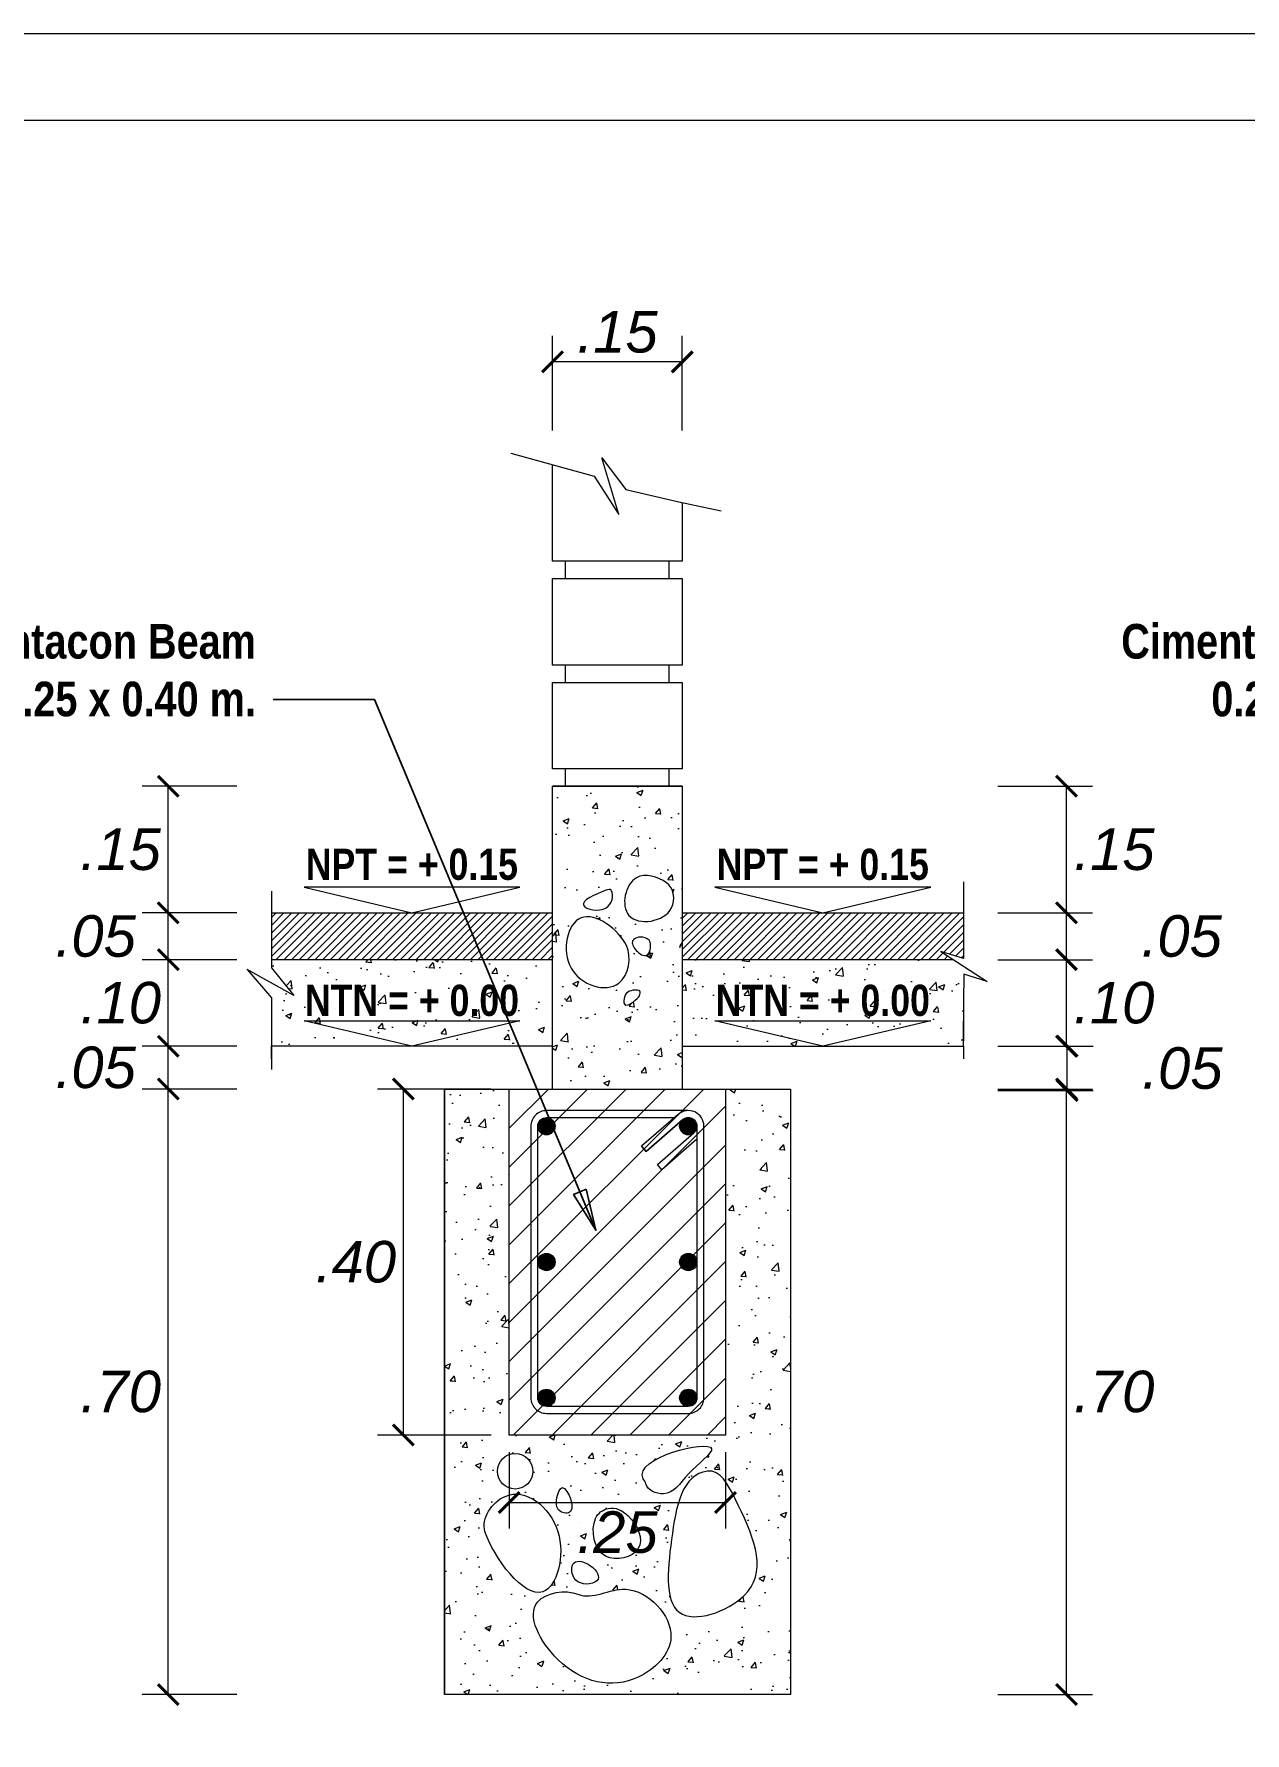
# Model space of a CAD drawing. Header units: millimetres. Extents: x 56 to 215, y 47 to 103.
# Drawn here: x 194.254 to 197.754, y 97.749 to 102.659 of the extents above; entities that cross this region are included whole.
import ezdxf

# ---------------------------------------------------------------- set-up
doc = ezdxf.new("R2010")
doc.units = ezdxf.units.MM
doc.linetypes.add('CENTER2', pattern=[28.575, 19.05, -3.175, 3.175, -3.175])
for name, color, linetype, lineweight in [('Dimención', 1, 'Continuous', 20), ('E_Cimentación', 150, 'Continuous', 50), ('E_Columna', 3, 'Continuous', 25), ('Estribo', 1, 'CENTER2', 20), ('Fierros', 2, 'Continuous', 60), ('G_Achurados', 54, 'Continuous', 5), ('G_Complemento', 30, 'Continuous', 20), ('G_Texto', 122, 'Continuous', 20), ('Sombreados', 8, 'Continuous', 9), ('Viga', 122, 'Continuous', 20)]:
    doc.layers.add(name, color=color, linetype=linetype, lineweight=lineweight)
doc.layers.add('E_Concreto', color=157, linetype='Continuous')
doc.layers.add('G_Acotación', color=171, linetype='Continuous')
doc.styles.add('ARIAL', font='ariali.ttf', dxfattribs={"height": 0.12})
doc.styles.add('Cotas', font='ARIALNB.TTF', dxfattribs={"height": 0.1})
doc.dimstyles.new('150', dxfattribs={"dimtxt": 1, "dimasz": 0.06, "dimexe": 0.06, "dimexo": 0.08, "dimgap": 0.05, "dimtad": 2, "dimtih": 1, "dimtoh": 1, "dimzin": 1, "dimdsep": 46, "dimtxsty": 'Cotas', "dimblk": 'ARCHTICK', "dimcen": 0.25, "dimdle": 0.06, "dimclrd": 256, "dimclre": 256, "dimclrt": 5, "dimazin": 0, "dimtp": 0.2, "dimtm": 0.2, "dimtfac": 1, "dimtix": 1, "dimtmove": 1, "dimatfit": 0, "dimfxl": 0.06, "dimtolj": 1, "dimtzin": 1, "dimarcsym": 0})
doc.dimstyles.new('Lenin_20', dxfattribs={"dimscale": 0.5, "dimtxt": 0.1, "dimasz": 0.12, "dimexe": 0.15, "dimexo": 0.2, "dimgap": 0.05, "dimtad": 2, "dimtih": 1, "dimtoh": 1, "dimlfac": 0.4, "dimzin": 4, "dimdsep": 46, "dimtxsty": 'ARIAL', "dimblk": 'ARCHTICK', "dimcen": 0.12, "dimclrd": 256, "dimclre": 256, "dimclrt": 4, "dimazin": 1, "dimtm": 1e-09, "dimtfac": 1, "dimtmove": 2, "dimatfit": 2, "dimldrblk": 'ARCHTICK', "dimfxl": 1, "dimtolj": 1, "dimlwd": 13, "dimlwe": 18, "dimarcsym": 0})
pattern_1 = [(50, (11.80126, -2.77597), (0.18218467, -0.01593909), [0.01905, -0.20955]), (355, (11.80126, -2.77597), (-0.03524283, 0.19105664), [0.01524, -0.16764]), (100.451, (11.81644, -2.7773), (0.1469425, 0.17511669), [0.01619, -0.17809]), (46.1842, (11.80126, -2.72517), (0.27107904, -0.04204233), [0.028575, -0.314325]), (96.6356, (11.82385, -2.72867), (0.23740423, 0.24742556), [0.024285, -0.267135]), (351.184, (11.80126, -2.72517), (0.2374046, 0.2474251), [0.02286, -0.25146]), (21, (11.82666, -2.73787), (0.15161488, -0.10226552), [0.01905, -0.20955]), (326, (11.82666, -2.73787), (0.06180203, 0.18418797), [0.01524, -0.16764]), (71.4514, (11.8393, -2.74639), (0.21341649, 0.08192286), [0.01619, -0.17809]), (37.5, (11.80126, -2.775966), (0.003088603, 0.084555039), [0, -0.165608, 0, -0.17018, 0, -0.168275]), (7.5, (11.80126, -2.77597), (0.066819663, 0.100180575), [0, -0.097028, 0, -0.161798, 0, -0.064135]), (327.5, (11.74462, -2.775966), (0.135590595, -0.005728744), [0, -0.0635, 0, -0.19812, 0, -0.26289]), (317.5, (11.71922, -2.77597), (0.14812918, 0.02542649), [0, -0.08255, 0, -0.131572, 0, -0.18669])]

# ---------------------------------------------------------------- blocks, each defined once
blk = doc.blocks.new('_ArchTick')
at = {"color": 0, "linetype": 'ByBlock', "const_width": 0.15}
blk.add_lwpolyline([(-0.5, -0.5), (0.5, 0.5)], dxfattribs=at)
blk = doc.blocks.new('*D337')
at = {"layer": 'Defpoints', "color": 0, "transparency": 16777216}
for p in [(195.4405, 97.8598), (196.4405, 97.8598), (196.4405, 97.4598)]:
    blk.add_point(p, dxfattribs=at)
at = {"layer": 'G_Acotación', "lineweight": 18, "transparency": 16777216}
for p, q in [((195.4405, 97.6598), (195.4405, 97.3848)), ((196.4405, 97.6598), (196.4405, 97.3848))]:
    blk.add_line(p, q, dxfattribs=at)
at = {"layer": 'G_Acotación', "lineweight": 13, "transparency": 16777216}
blk.add_line((195.4405, 97.4598), (196.4405, 97.4598), dxfattribs=at)
at = {"layer": 'G_Acotación', "lineweight": 13, "transparency": 16777216, "xscale": 0.06, "yscale": 0.06, "zscale": 0.06, "rotation": 180}
blk.add_blockref('_ArchTick', (195.4405, 97.4598), dxfattribs=at)
at = {"layer": 'G_Acotación', "lineweight": 13, "transparency": 16777216, "xscale": 0.06, "yscale": 0.06, "zscale": 0.06}
blk.add_blockref('_ArchTick', (196.4405, 97.4598), dxfattribs=at)
at = {"layer": 'G_Acotación', "color": 4, "lineweight": 5, "transparency": 16777216, "insert": (195.9405, 97.3736), "char_height": 0.12, "attachment_point": 5, "style": 'ARIAL'}
blk.add_mtext('\\A1;.40', dxfattribs=at)
blk = doc.blocks.new('*D341')
at = {"layer": 'Defpoints', "color": 0, "transparency": 16777216}
for p in [(196.9405, 99.6098), (197.2385, 99.6098), (196.9405, 97.8598)]:
    blk.add_point(p, dxfattribs=at)
at = {"layer": 'G_Acotación', "lineweight": 18, "transparency": 16777216}
for p, q in [((197.0405, 99.6098), (197.3135, 99.6098)), ((197.0405, 97.8598), (197.3135, 97.8598))]:
    blk.add_line(p, q, dxfattribs=at)
at = {"layer": 'G_Acotación', "lineweight": 13, "transparency": 16777216}
blk.add_line((197.2385, 97.8598), (197.2385, 99.6098), dxfattribs=at)
at = {"layer": 'G_Acotación', "lineweight": 13, "transparency": 16777216, "xscale": 0.06, "yscale": 0.06, "zscale": 0.06}
for p, rotation in [((197.2385, 99.6098), 90), ((197.2385, 97.8598), 270)]:
    blk.add_blockref('_ArchTick', p, dxfattribs=dict(at, rotation=rotation))
at = {"layer": 'G_Acotación', "color": 4, "lineweight": 5, "transparency": 16777216, "insert": (197.376, 98.7348), "char_height": 0.12, "attachment_point": 5, "style": 'ARIAL'}
blk.add_mtext('\\A1;.70', dxfattribs=at)
blk = doc.blocks.new('*D342')
at = {"layer": 'Defpoints', "color": 0, "transparency": 16777216}
for p in [(196.9405, 99.9835), (197.2385, 99.9835), (196.9405, 99.7334)]:
    blk.add_point(p, dxfattribs=at)
at = {"layer": 'G_Acotación', "lineweight": 18, "transparency": 16777216}
for p, q in [((197.0405, 99.9835), (197.3135, 99.9835)), ((197.0405, 99.7334), (197.3135, 99.7334))]:
    blk.add_line(p, q, dxfattribs=at)
at = {"layer": 'G_Acotación', "lineweight": 13, "transparency": 16777216}
blk.add_line((197.2385, 99.7334), (197.2385, 99.9835), dxfattribs=at)
at = {"layer": 'G_Acotación', "lineweight": 13, "transparency": 16777216, "xscale": 0.06, "yscale": 0.06, "zscale": 0.06}
for p, rotation in [((197.2385, 99.9835), 90), ((197.2385, 99.7334), 270)]:
    blk.add_blockref('_ArchTick', p, dxfattribs=dict(at, rotation=rotation))
at = {"layer": 'G_Acotación', "color": 4, "lineweight": 5, "transparency": 16777216, "insert": (197.376, 99.8585), "char_height": 0.12, "attachment_point": 5, "style": 'ARIAL'}
blk.add_mtext('\\A1;.10', dxfattribs=at)
blk = doc.blocks.new('*D450')
at = {"layer": 'Defpoints', "color": 0, "transparency": 16777216}
for p in [(196.9405, 100.119), (197.2385, 100.119), (196.9405, 99.9835)]:
    blk.add_point(p, dxfattribs=at)
at = {"layer": 'G_Acotación', "lineweight": 18, "transparency": 16777216}
for p, q in [((197.0405, 100.119), (197.3135, 100.119)), ((197.0405, 99.9835), (197.3135, 99.9835))]:
    blk.add_line(p, q, dxfattribs=at)
at = {"layer": 'G_Acotación', "lineweight": 13, "transparency": 16777216}
blk.add_line((197.2385, 99.9835), (197.2385, 100.119), dxfattribs=at)
at = {"layer": 'G_Acotación', "lineweight": 13, "transparency": 16777216, "xscale": 0.06, "yscale": 0.06, "zscale": 0.06}
for p, rotation in [((197.2385, 100.119), 90), ((197.2385, 99.9835), 270)]:
    blk.add_blockref('_ArchTick', p, dxfattribs=dict(at, rotation=rotation))
at = {"layer": 'G_Acotación', "color": 4, "lineweight": 5, "transparency": 16777216, "insert": (197.5711, 100.0512), "char_height": 0.12, "attachment_point": 5, "style": 'ARIAL'}
blk.add_mtext('\\A1;.05', dxfattribs=at)
blk = doc.blocks.new('*D451')
at = {"layer": 'Defpoints', "color": 0, "transparency": 16777216}
for p in [(196.9405, 100.4848), (197.2385, 100.4848), (196.9405, 100.119)]:
    blk.add_point(p, dxfattribs=at)
at = {"layer": 'G_Acotación', "lineweight": 18, "transparency": 16777216}
for p, q in [((197.0405, 100.4848), (197.3135, 100.4848)), ((197.0405, 100.119), (197.3135, 100.119))]:
    blk.add_line(p, q, dxfattribs=at)
at = {"layer": 'G_Acotación', "lineweight": 13, "transparency": 16777216}
blk.add_line((197.2385, 100.119), (197.2385, 100.4848), dxfattribs=at)
at = {"layer": 'G_Acotación', "lineweight": 13, "transparency": 16777216, "xscale": 0.06, "yscale": 0.06, "zscale": 0.06}
for p, rotation in [((197.2385, 100.4848), 90), ((197.2385, 100.119), 270)]:
    blk.add_blockref('_ArchTick', p, dxfattribs=dict(at, rotation=rotation))
at = {"layer": 'G_Acotación', "color": 4, "lineweight": 5, "transparency": 16777216, "insert": (197.3765, 100.3019), "char_height": 0.12, "attachment_point": 5, "style": 'ARIAL'}
blk.add_mtext('\\A1;.15', dxfattribs=at)
blk = doc.blocks.new('*D343')
at = {"layer": 'Defpoints', "color": 0, "transparency": 16777216}
for p in [(195.753, 101.711), (195.753, 101.4127), (196.128, 101.4127)]:
    blk.add_point(p, dxfattribs=at)
at = {"layer": 'G_Acotación', "lineweight": 18, "transparency": 16777216}
for p, q in [((195.753, 101.5127), (195.753, 101.786)), ((196.128, 101.5127), (196.128, 101.786))]:
    blk.add_line(p, q, dxfattribs=at)
at = {"layer": 'G_Acotación', "lineweight": 13, "transparency": 16777216}
blk.add_line((196.128, 101.711), (195.753, 101.711), dxfattribs=at)
at = {"layer": 'G_Acotación', "lineweight": 13, "transparency": 16777216, "xscale": 0.06, "yscale": 0.06, "zscale": 0.06, "rotation": 180}
blk.add_blockref('_ArchTick', (195.753, 101.711), dxfattribs=at)
at = {"layer": 'G_Acotación', "lineweight": 13, "transparency": 16777216, "xscale": 0.06, "yscale": 0.06, "zscale": 0.06}
blk.add_blockref('_ArchTick', (196.128, 101.711), dxfattribs=at)
at = {"layer": 'G_Acotación', "color": 4, "lineweight": 5, "transparency": 16777216, "insert": (195.9405, 101.7973), "char_height": 0.12, "attachment_point": 5, "style": 'ARIAL'}
blk.add_mtext('\\A1;.15', dxfattribs=at)
blk = doc.blocks.new('*D344')
at = {"layer": 'Defpoints', "color": 0, "transparency": 16777216}
for p in [(194.6425, 99.6098), (194.9405, 99.6098), (194.9405, 97.8598)]:
    blk.add_point(p, dxfattribs=at)
at = {"layer": 'G_Acotación', "lineweight": 18, "transparency": 16777216}
for p, q in [((194.8405, 99.6098), (194.5675, 99.6098)), ((194.8405, 97.8598), (194.5675, 97.8598))]:
    blk.add_line(p, q, dxfattribs=at)
at = {"layer": 'G_Acotación', "lineweight": 13, "transparency": 16777216}
blk.add_line((194.6425, 97.8598), (194.6425, 99.6098), dxfattribs=at)
at = {"layer": 'G_Acotación', "lineweight": 13, "transparency": 16777216, "xscale": 0.06, "yscale": 0.06, "zscale": 0.06}
for p, rotation in [((194.6425, 99.6098), 90), ((194.6425, 97.8598), 270)]:
    blk.add_blockref('_ArchTick', p, dxfattribs=dict(at, rotation=rotation))
at = {"layer": 'G_Acotación', "color": 4, "lineweight": 5, "transparency": 16777216, "insert": (194.5051, 98.7348), "char_height": 0.12, "attachment_point": 5, "style": 'ARIAL'}
blk.add_mtext('\\A1;.70', dxfattribs=at)
blk = doc.blocks.new('*D345')
at = {"layer": 'Defpoints', "color": 0, "transparency": 16777216}
for p in [(194.6425, 99.9835), (194.9405, 99.9835), (194.9405, 99.7334)]:
    blk.add_point(p, dxfattribs=at)
at = {"layer": 'G_Acotación', "lineweight": 18, "transparency": 16777216}
for p, q in [((194.8405, 99.9835), (194.5675, 99.9835)), ((194.8405, 99.7334), (194.5675, 99.7334))]:
    blk.add_line(p, q, dxfattribs=at)
at = {"layer": 'G_Acotación', "lineweight": 13, "transparency": 16777216}
blk.add_line((194.6425, 99.7334), (194.6425, 99.9835), dxfattribs=at)
at = {"layer": 'G_Acotación', "lineweight": 13, "transparency": 16777216, "xscale": 0.06, "yscale": 0.06, "zscale": 0.06}
for p, rotation in [((194.6425, 99.9835), 90), ((194.6425, 99.7334), 270)]:
    blk.add_blockref('_ArchTick', p, dxfattribs=dict(at, rotation=rotation))
at = {"layer": 'G_Acotación', "color": 4, "lineweight": 5, "transparency": 16777216, "insert": (194.5051, 99.8585), "char_height": 0.12, "attachment_point": 5, "style": 'ARIAL'}
blk.add_mtext('\\A1;.10', dxfattribs=at)
blk = doc.blocks.new('*D346')
at = {"layer": 'Defpoints', "color": 0, "transparency": 16777216}
for p in [(194.6425, 100.119), (194.9405, 100.119), (194.9405, 99.9835)]:
    blk.add_point(p, dxfattribs=at)
at = {"layer": 'G_Acotación', "lineweight": 18, "transparency": 16777216}
for p, q in [((194.8405, 100.119), (194.5675, 100.119)), ((194.8405, 99.9835), (194.5675, 99.9835))]:
    blk.add_line(p, q, dxfattribs=at)
at = {"layer": 'G_Acotación', "lineweight": 13, "transparency": 16777216}
blk.add_line((194.6425, 99.9835), (194.6425, 100.119), dxfattribs=at)
at = {"layer": 'G_Acotación', "lineweight": 13, "transparency": 16777216, "xscale": 0.06, "yscale": 0.06, "zscale": 0.06}
for p, rotation in [((194.6425, 100.119), 90), ((194.6425, 99.9835), 270)]:
    blk.add_blockref('_ArchTick', p, dxfattribs=dict(at, rotation=rotation))
at = {"layer": 'G_Acotación', "color": 4, "lineweight": 5, "transparency": 16777216, "insert": (194.4325, 100.0512), "char_height": 0.12, "attachment_point": 5, "style": 'ARIAL'}
blk.add_mtext('\\A1;.05', dxfattribs=at)
blk = doc.blocks.new('*D347')
at = {"layer": 'Defpoints', "color": 0, "transparency": 16777216}
for p in [(194.6425, 100.4848), (194.9405, 100.4848), (194.9405, 100.119)]:
    blk.add_point(p, dxfattribs=at)
at = {"layer": 'G_Acotación', "lineweight": 18, "transparency": 16777216}
for p, q in [((194.8405, 100.4848), (194.5675, 100.4848)), ((194.8405, 100.119), (194.5675, 100.119))]:
    blk.add_line(p, q, dxfattribs=at)
at = {"layer": 'G_Acotación', "lineweight": 13, "transparency": 16777216}
blk.add_line((194.6425, 100.119), (194.6425, 100.4848), dxfattribs=at)
at = {"layer": 'G_Acotación', "lineweight": 13, "transparency": 16777216, "xscale": 0.06, "yscale": 0.06, "zscale": 0.06}
for p, rotation in [((194.6425, 100.4848), 90), ((194.6425, 100.119), 270)]:
    blk.add_blockref('_ArchTick', p, dxfattribs=dict(at, rotation=rotation))
at = {"layer": 'G_Acotación', "color": 4, "lineweight": 5, "transparency": 16777216, "insert": (194.5045, 100.3019), "char_height": 0.12, "attachment_point": 5, "style": 'ARIAL'}
blk.add_mtext('\\A1;.15', dxfattribs=at)
blk = doc.blocks.new('*D348')
at = {"layer": 'Defpoints', "color": 0, "transparency": 16777216}
for p in [(194.6425, 99.7334), (194.9405, 99.7334), (194.9405, 99.6098)]:
    blk.add_point(p, dxfattribs=at)
at = {"layer": 'G_Acotación', "lineweight": 18, "transparency": 16777216}
for p, q in [((194.8405, 99.7334), (194.5675, 99.7334)), ((194.8405, 99.6098), (194.5675, 99.6098))]:
    blk.add_line(p, q, dxfattribs=at)
at = {"layer": 'G_Acotación', "lineweight": 13, "transparency": 16777216}
blk.add_line((194.6425, 99.6098), (194.6425, 99.7334), dxfattribs=at)
at = {"layer": 'G_Acotación', "lineweight": 13, "transparency": 16777216, "xscale": 0.06, "yscale": 0.06, "zscale": 0.06}
for p, rotation in [((194.6425, 99.7334), 90), ((194.6425, 99.6098), 270)]:
    blk.add_blockref('_ArchTick', p, dxfattribs=dict(at, rotation=rotation))
at = {"layer": 'G_Acotación', "color": 4, "lineweight": 5, "transparency": 16777216, "insert": (194.4325, 99.6716), "char_height": 0.12, "attachment_point": 5, "style": 'ARIAL'}
blk.add_mtext('\\A1;.05', dxfattribs=at)
blk = doc.blocks.new('*D381')
at = {"layer": 'Defpoints', "color": 0, "transparency": 16777216}
for p in [(196.9405, 99.7334), (197.2405, 99.7334), (196.9405, 99.6056)]:
    blk.add_point(p, dxfattribs=at)
at = {"layer": 'G_Acotación', "lineweight": 18, "transparency": 16777216}
for p, q in [((197.0405, 99.7334), (197.3155, 99.7334)), ((197.0405, 99.6056), (197.3155, 99.6056))]:
    blk.add_line(p, q, dxfattribs=at)
at = {"layer": 'G_Acotación', "lineweight": 13, "transparency": 16777216}
blk.add_line((197.2405, 99.6056), (197.2405, 99.7334), dxfattribs=at)
at = {"layer": 'G_Acotación', "lineweight": 13, "transparency": 16777216, "xscale": 0.06, "yscale": 0.06, "zscale": 0.06}
for p, rotation in [((197.2405, 99.7334), 90), ((197.2405, 99.6056), 270)]:
    blk.add_blockref('_ArchTick', p, dxfattribs=dict(at, rotation=rotation))
at = {"layer": 'G_Acotación', "color": 4, "lineweight": 5, "transparency": 16777216, "insert": (197.5731, 99.6695), "char_height": 0.12, "attachment_point": 5, "style": 'ARIAL'}
blk.add_mtext('\\A1;.05', dxfattribs=at)
blk = doc.blocks.new('*D819')
at = {"layer": 'Defpoints', "color": 0, "transparency": 16777216}
for p in [(195.628, 98.7602), (196.253, 98.7602), (196.253, 98.4148)]:
    blk.add_point(p, dxfattribs=at)
at = {"layer": 'G_Acotación', "lineweight": 18, "transparency": 16777216}
for p, q in [((195.628, 98.5602), (195.628, 98.3398)), ((196.253, 98.5602), (196.253, 98.3398))]:
    blk.add_line(p, q, dxfattribs=at)
at = {"layer": 'G_Acotación', "lineweight": 13, "transparency": 16777216}
blk.add_line((195.628, 98.4148), (196.253, 98.4148), dxfattribs=at)
at = {"layer": 'G_Acotación', "lineweight": 13, "transparency": 16777216, "xscale": 0.06, "yscale": 0.06, "zscale": 0.06, "rotation": 180}
blk.add_blockref('_ArchTick', (195.628, 98.4148), dxfattribs=at)
at = {"layer": 'G_Acotación', "lineweight": 13, "transparency": 16777216, "xscale": 0.06, "yscale": 0.06, "zscale": 0.06}
blk.add_blockref('_ArchTick', (196.253, 98.4148), dxfattribs=at)
at = {"layer": 'G_Acotación', "color": 4, "lineweight": 5, "transparency": 16777216, "insert": (195.9405, 98.3285), "char_height": 0.12, "attachment_point": 5, "style": 'ARIAL'}
blk.add_mtext('\\A1;.25', dxfattribs=at)
blk = doc.blocks.new('*D820')
at = {"layer": 'Defpoints', "color": 0, "transparency": 16777216}
for p in [(195.322, 99.6098), (195.7762, 99.6098), (195.7762, 98.6098)]:
    blk.add_point(p, dxfattribs=at)
at = {"layer": 'G_Acotación', "lineweight": 18, "transparency": 16777216}
for p, q in [((195.5762, 99.6098), (195.247, 99.6098)), ((195.5762, 98.6098), (195.247, 98.6098))]:
    blk.add_line(p, q, dxfattribs=at)
at = {"layer": 'G_Acotación', "lineweight": 13, "transparency": 16777216}
blk.add_line((195.322, 98.6098), (195.322, 99.6098), dxfattribs=at)
at = {"layer": 'G_Acotación', "lineweight": 13, "transparency": 16777216, "xscale": 0.06, "yscale": 0.06, "zscale": 0.06}
for p, rotation in [((195.322, 99.6098), 90), ((195.322, 98.6098), 270)]:
    blk.add_blockref('_ArchTick', p, dxfattribs=dict(at, rotation=rotation))
at = {"layer": 'G_Acotación', "color": 4, "lineweight": 5, "transparency": 16777216, "insert": (195.1845, 99.1098), "char_height": 0.12, "attachment_point": 5, "style": 'ARIAL'}
blk.add_mtext('\\A1;.40', dxfattribs=at)

msp = doc.modelspace()

# ---------------------------------------------------------------- hatches: boundary and pattern name
at = {"layer": 'E_Concreto', "lineweight": 5}
h = msp.add_hatch(dxfattribs=at)
h.set_pattern_fill('AR-CONC', color=256, scale=0.001, style=0)
h.set_pattern_definition([(50, (-10.24904, 33.30307), (0.18218467, -0.01593909), [0.01905, -0.20955]), (355, (-10.24904, 33.30307), (-0.03524283, 0.19105664), [0.01524, -0.16764]), (100.451, (-10.23386, 33.30174), (0.1469425, 0.17511669), [0.01619, -0.17809]), (46.1842, (-10.24904, 33.35387), (0.27107904, -0.04204233), [0.028575, -0.314325]), (96.6356, (-10.22645, 33.35037), (0.23740423, 0.24742556), [0.024285, -0.267135]), (351.184, (-10.24904, 33.35387), (0.2374046, 0.2474251), [0.02286, -0.25146]), (21, (-10.22364, 33.34117), (0.15161488, -0.10226552), [0.01905, -0.20955]), (326, (-10.22364, 33.34117), (0.06180203, 0.18418797), [0.01524, -0.16764]), (71.4514, (-10.21101, 33.33265), (0.21341649, 0.08192286), [0.01619, -0.17809]), (37.5, (-10.249044, 33.30307), (0.003088603, 0.084555039), [0, -0.165608, 0, -0.17018, 0, -0.168275]), (7.5, (-10.24904, 33.30307), (0.066819663, 0.100180575), [0, -0.097028, 0, -0.161798, 0, -0.064135]), (327.5, (-10.305686, 33.30307), (0.135590595, -0.005728744), [0, -0.0635, 0, -0.19812, 0, -0.26289]), (317.5, (-10.33109, 33.30307), (0.14812918, 0.02542649), [0, -0.08255, 0, -0.131572, 0, -0.18669])])
h.paths.add_polyline_path([(196.128, 100.4848), (196.128, 99.6098), (196.4405, 99.6098), (196.4405, 97.8598), (195.4405, 97.8598), (195.4405, 99.6098), (195.753, 99.6098), (195.753, 100.4848)])
edge = h.paths.add_edge_path(flags=16)
edge.add_spline(control_points=[(196.035, 100.0341), (196.0381, 100.0215), (196.0322, 99.9832), (195.9927, 100.0068), (195.977, 100.0385), (195.9998, 100.0492), (196.0177, 100.0489), (196.0329, 100.0424), (196.035, 100.0341)], knot_values=[0, 0, 0, 0, 0.039013, 0.072904, 0.102826, 0.121909, 0.133746, 0.159346, 0.159346, 0.159346, 0.159346], degree=3, periodic=0)
edge = h.paths.add_edge_path(flags=16)
edge.add_spline(control_points=[(196.0018, 99.8756), (195.992, 99.8641), (195.9566, 99.8368), (195.959, 99.8796), (195.9754, 99.8959), (196.0129, 99.8989), (196.005, 99.8794), (196.0018, 99.8756)], knot_values=[0, 0, 0, 0, 0.045529, 0.069183, 0.089262, 0.120129, 0.13509, 0.13509, 0.13509, 0.13509], degree=3, periodic=0)
edge = h.paths.add_edge_path(flags=16)
edge.add_spline(control_points=[(195.9228, 100.1841), (195.9316, 100.1688), (195.9177, 100.113), (195.8032, 100.1396), (195.8822, 100.1755), (195.9204, 100.1883), (195.9228, 100.1841)], knot_values=[0, 0, 0, 0, 0.052822, 0.118575, 0.197097, 0.21162, 0.21162, 0.21162, 0.21162], degree=3, periodic=0)
edge = h.paths.add_edge_path(flags=16)
edge.add_spline(control_points=[(196.0826, 100.2059), (196.1028, 100.1917), (196.1207, 100.0996), (195.9341, 100.0692), (195.9741, 100.2511), (196.0584, 100.2227), (196.0826, 100.2059)], knot_values=[0, 0, 0, 0, 0.073991, 0.199337, 0.310324, 0.398659, 0.398659, 0.398659, 0.398659], degree=3, periodic=0)
edge = h.paths.add_edge_path(flags=16)
edge.add_spline(control_points=[(195.9664, 100.0245), (195.9826, 99.9912), (195.962, 99.8688), (195.761, 99.9333), (195.8132, 100.1695), (195.9441, 100.0704), (195.9664, 100.0245)], knot_values=[0, 0, 0, 0, 0.110987, 0.255656, 0.403639, 0.55678, 0.55678, 0.55678, 0.55678], degree=3, periodic=0)
edge = h.paths.add_edge_path(flags=16)
edge.add_spline(control_points=[(196.2009, 98.5055), (196.2383, 98.5099), (196.3121, 98.3659), (196.4077, 98.1553), (196.0686, 98.0286), (196.0929, 98.3131), (196.1269, 98.4967), (196.2009, 98.5055)], knot_values=[0, 0, 0, 0, 0.112912, 0.383799, 0.583565, 0.801617, 1.02504, 1.02504, 1.02504, 1.02504], degree=3, periodic=0)
edge = h.paths.add_edge_path(flags=16)
edge.add_spline(control_points=[(195.8266, 98.1496), (195.7901, 98.1645), (195.6485, 98.1395), (195.7729, 97.9076), (195.9786, 97.8626), (196.1501, 98.0327), (195.9812, 98.2134), (195.8694, 98.1322), (195.8266, 98.1496)], knot_values=[0, 0, 0, 0, 0.118201, 0.294893, 0.532739, 0.682359, 0.872321, 1.011046, 1.011046, 1.011046, 1.011046], degree=3, periodic=0)
edge = h.paths.add_edge_path(flags=16)
edge.add_arc((195.6451, 98.5051), 0.0513, 0, 360)
edge = h.paths.add_edge_path(flags=16)
edge.add_spline(control_points=[(196.0227, 98.4688), (196.0272, 98.4499), (196.0957, 98.4225), (196.135, 98.5001), (196.3074, 98.6227), (195.9684, 98.5406), (196.0214, 98.4741), (196.0227, 98.4688)], knot_values=[0, 0, 0, 0, 0.05853, 0.15149, 0.250185, 0.466126, 0.482352, 0.482352, 0.482352, 0.482352], degree=3, periodic=0)
edge = h.paths.add_edge_path(flags=16)
edge.add_spline(control_points=[(195.8121, 98.2367), (195.8037, 98.2212), (195.8161, 98.1694), (195.9073, 98.1836), (195.8631, 98.2419), (195.819, 98.2495), (195.8121, 98.2367)], knot_values=[0, 0, 0, 0, 0.052822, 0.111363, 0.163695, 0.207263, 0.207263, 0.207263, 0.207263], degree=3, periodic=0)
edge = h.paths.add_edge_path(flags=16)
edge.add_spline(control_points=[(195.7758, 98.4543), (195.7641, 98.436), (195.7528, 98.3865), (195.8332, 98.3786), (195.7886, 98.4744), (195.7758, 98.4543)], knot_values=[0, 0, 0, 0, 0.065297, 0.094342, 0.165807, 0.165807, 0.165807, 0.165807], degree=3, periodic=0)
edge = h.paths.add_edge_path(flags=16)
edge.add_spline(control_points=[(195.5579, 98.331), (195.5835, 98.2548), (195.7334, 98.0513), (195.8155, 98.3506), (195.6297, 98.4924), (195.5455, 98.368), (195.5579, 98.331)], knot_values=[0, 0, 0, 0, 0.241271, 0.420764, 0.603983, 0.720994, 0.720994, 0.720994, 0.720994], degree=3, periodic=0)
edge = h.paths.add_edge_path(flags=16)
edge.add_spline(control_points=[(195.8774, 98.3688), (195.8629, 98.3342), (195.8796, 98.2306), (196.0347, 98.2674), (195.9877, 98.3765), (195.9186, 98.4097), (195.8834, 98.3831), (195.8774, 98.3688)], knot_values=[0, 0, 0, 0, 0.112638, 0.209511, 0.308199, 0.370233, 0.416713, 0.416713, 0.416713, 0.416713], degree=3, periodic=0)
h.paths.add_polyline_path([(195.628, 99.6098), (196.253, 99.6098), (196.253, 98.6098), (195.628, 98.6098)], flags=16)
h = msp.add_hatch(dxfattribs=at)
h.set_pattern_fill('AR-CONC', color=256, scale=0.001, style=0)
h.set_pattern_definition(pattern_1)
h.paths.add_polyline_path([(195.753, 99.7334), (195.753, 99.9835), (194.9405, 99.9835), (194.9405, 99.9598), (195.0056, 99.8802), (194.8704, 99.9547), (194.9405, 99.8728), (194.9405, 99.7334)])
h = msp.add_hatch(dxfattribs=at)
h.set_pattern_fill('AR-CONC', color=256, scale=0.001, style=0)
h.set_pattern_definition(pattern_1)
h.paths.add_polyline_path([(196.128, 99.9835), (196.128, 99.7334), (196.9405, 99.7334), (196.9405, 99.8055), (196.9405, 99.8617), (196.9419, 99.9416), (197.0096, 99.9205), (196.912, 99.9835)])
at = {"layer": 'Fierros', "lineweight": 5}
for points in [[(195.7355, 99.4773, 1), (195.7355, 99.5273, 1)], [(196.1455, 99.4773, 1), (196.1455, 99.5273, 1)], [(195.7605, 99.1098, 1), (195.7105, 99.1098, 1)], [(196.1455, 99.0848, 1), (196.1455, 99.1348, 1)], [(195.7605, 98.7173, 1), (195.7105, 98.7173, 1)], [(196.1455, 98.6923, 1), (196.1455, 98.7423, 1)]]:
    msp.add_hatch(color=256, dxfattribs=at).paths.add_polyline_path(points)
at = {"layer": 'G_Achurados', "lineweight": 5, "ltscale": 0.05}
h = msp.add_hatch(dxfattribs=at)
h.set_pattern_fill('ANSI31', color=256, scale=0.005, style=0)
h.set_pattern_definition([(45, (-861.495452, -790.420735), (-0.01122532015, 0.01122532015), [])])
h.paths.add_polyline_path([(194.9405, 100.119), (194.9405, 99.9835), (195.753, 99.9835), (195.753, 100.119)])
h.paths.add_polyline_path([(196.128, 100.119), (196.128, 99.9835), (196.912, 99.9835), (196.8754, 100.0071), (196.9405, 99.9868), (196.9405, 100.119)])
at = {"layer": 'Sombreados', "lineweight": 5}
h = msp.add_hatch(dxfattribs=at)
h.set_pattern_fill('LINE', color=256, scale=0.025, angle=45, style=0)
h.set_pattern_definition([(45, (220.47833, 117.611395), (-0.0561266, 0.0561266), [])])
h.paths.add_polyline_path([(195.628, 99.6098), (196.253, 99.6098), (196.253, 98.6098), (195.628, 98.6098)])

# ---------------------------------------------------------------- linework, layer by layer
at = {"lineweight": 5}
for points in [[(215.0892, 75.1029), (215.0892, 102.6587), (174.0392, 102.6587), (174.0392, 75.1029)], [(214.8392, 75.3529), (214.8392, 102.4087), (174.2892, 102.4087), (174.2892, 75.3529)]]:
    msp.add_lwpolyline(points, close=True, dxfattribs=at)
at = {"layer": 'E_Cimentación', "color": 3, "lineweight": 5}
msp.add_lwpolyline([(196.128, 100.4848), (196.128, 99.6098), (196.4405, 99.6098), (196.4405, 97.8598), (195.4405, 97.8598), (195.4405, 99.6098), (195.753, 99.6098), (195.753, 100.4848), (196.128, 100.4848)], dxfattribs=at)
at = {"layer": 'E_Columna', "lineweight": 5}
for p, q in [((196.128, 100.4848), (195.753, 100.4848)), ((196.128, 100.1084), (196.128, 99.9834)), ((195.753, 99.9835), (194.9405, 99.9835)), ((196.912, 99.9835), (196.128, 99.9835)), ((196.128, 99.9834), (196.128, 99.7334)), ((195.753, 99.7334), (194.9405, 99.7334)), ((194.9405, 99.6974), (194.9405, 99.7334)), ((196.128, 99.7334), (196.9405, 99.7334)), ((196.9405, 99.7334), (196.9405, 99.6974)), ((195.4405, 99.6098), (195.4405, 97.8598)), ((196.4405, 97.8598), (196.4405, 97.8598))]:
    msp.add_line(p, q, dxfattribs=at)
at = {"layer": 'E_Concreto', "color": 7, "lineweight": 5}
msp.add_circle((195.6451, 98.5051), 0.0513, dxfattribs=at)
for points, start_tangent, end_tangent in [([(196.0826, 100.2059), (196.0971, 100.1333), (195.9737, 100.1116), (195.9954, 100.2204), (196.0826, 100.2059)], (0.819678, -0.572825), (0.819678, -0.572825)), ([(195.9228, 100.1841), (195.9083, 100.1333), (195.8429, 100.1406), (195.9083, 100.1841), (195.9228, 100.1841)], (0.497705, -0.867346), (0.497705, -0.867346)), ([(195.9664, 100.0245), (195.9446, 99.9157), (195.8066, 99.9592), (195.8357, 100.1043), (195.9664, 100.0245)], (0.436947, -0.899487), (0.436947, -0.899487)), ([(196.035, 100.0341), (196.0255, 99.9963), (195.9947, 100.0105), (195.9852, 100.0389), (196.0018, 100.0483), (196.0136, 100.0483), (196.035, 100.0341)], (0.244182, -0.96973), (0.244182, -0.96973)), ([(196.0018, 99.8756), (195.9616, 99.8544), (195.9616, 99.878), (195.9758, 99.8922), (196.0065, 99.8898), (196.0018, 99.8756)], (-0.648683, -0.761059), (-0.648683, -0.761059)), ([(196.0227, 98.4688), (196.0735, 98.4398), (196.1461, 98.4979), (196.213, 98.5704), (196.0154, 98.4834), (196.0227, 98.4688)], (0.234801, -0.972044), (0.234801, -0.972044)), ([(196.2009, 98.5055), (196.2807, 98.4257), (196.3171, 98.1572), (196.1283, 98.0919), (196.0969, 98.3077), (196.2009, 98.5055)], (0.993061, 0.117597), (0.993061, 0.117597)), ([(195.5579, 98.331), (195.725, 98.1569), (195.7685, 98.331), (195.616, 98.4326), (195.5579, 98.331)], (0.318131, -0.948047), (0.318131, -0.948047)), ([(195.7758, 98.4543), (195.7758, 98.389), (195.8048, 98.389), (195.7758, 98.4543)], (-0.538019, -0.842933), (-0.538019, -0.842933)), ([(195.8774, 98.3688), (195.9065, 98.26), (196.0009, 98.2817), (195.9718, 98.3761), (195.9137, 98.3978), (195.8774, 98.3688)], (-0.386675, -0.922216), (-0.386675, -0.922216)), ([(195.8121, 98.2367), (195.8266, 98.1859), (195.8847, 98.1932), (195.8557, 98.2367), (195.8121, 98.2367)], (-0.475844, -0.879529), (-0.475844, -0.879529)), ([(195.8266, 98.1496), (195.7104, 98.1279), (195.7685, 97.961), (196.0009, 97.9102), (196.0953, 98.0263), (195.9646, 98.1641), (195.8266, 98.1496)], (-0.926216, 0.376993), (-0.926216, 0.376993))]:
    msp.add_spline(points, degree=3, dxfattribs=dict(at, start_tangent=start_tangent, end_tangent=end_tangent))
at = {"layer": 'Estribo', "lineweight": 5}
for p, q in [((196.1161, 99.5364), (196.0105, 99.4445)), ((196.1292, 99.5213), (196.0236, 99.4294))]:
    msp.add_line(p, q, dxfattribs=at)
at = {"layer": 'Estribo', "linetype": 'Continuous', "lineweight": 5}
msp.add_lwpolyline([(196.1455, 99.5473), (195.7355, 99.5473, 0.414214), (195.6905, 99.5023), (195.6905, 98.7173, 0.414214), (195.7355, 98.6723), (196.1455, 98.6723, 0.414214), (196.1905, 98.7173), (196.1905, 99.5023, 0.644941), (196.1158, 99.5362), (196.0105, 99.4445), (196.0236, 99.4294), (196.1292, 99.5213, -0.641), (196.1705, 99.5023), (196.1705, 98.7173, -0.414214), (196.1455, 98.6923), (195.7355, 98.6923, -0.414214), (195.7105, 98.7173), (195.7105, 99.5023, -0.414214), (195.7355, 99.5273), (196.1057, 99.5273)], format="xyb", dxfattribs=at)
msp.add_lwpolyline([(196.1705, 99.4644), (196.0693, 99.3764), (196.0561, 99.3915), (196.1618, 99.4834)], dxfattribs=at)
at = {"layer": 'Estribo', "lineweight": 5}
msp.add_lwpolyline([(196.0236, 99.4294), (196.0105, 99.4445)], dxfattribs=at)
at = {"layer": 'Fierros', "lineweight": 5}
for centre in [(195.7355, 99.5023), (196.1455, 99.5023), (195.7355, 99.1098), (196.1455, 99.1098), (195.7355, 98.7173), (196.1455, 98.7173)]:
    msp.add_circle(centre, 0.025, dxfattribs=at)
at = {"layer": 'G_Acotación', "lineweight": 5}
for p, q in [((194.9405, 100.119), (195.753, 100.119)), ((196.128, 100.119), (196.9405, 100.119))]:
    msp.add_line(p, q, dxfattribs=at)
at = {"layer": 'G_Complemento', "color": 1, "lineweight": 5}
for p, q in [((195.7905, 101.0848), (195.7905, 101.1348)), ((195.7905, 101.0848), (195.7905, 101.1348)), ((195.7905, 101.0848), (195.7905, 101.1348)), ((196.0905, 101.0848), (196.0905, 101.1348)), ((196.0905, 101.0848), (196.0905, 101.1348)), ((196.0905, 101.0848), (196.0905, 101.1348)), ((196.0905, 101.0848), (196.0905, 101.1348)), ((196.0905, 101.0848), (196.0905, 101.1348)), ((196.0905, 101.0848), (196.0905, 101.1348)), ((195.7905, 100.7848), (195.7905, 100.8348)), ((196.0905, 100.7848), (196.0905, 100.8348)), ((196.0905, 100.7848), (196.0905, 100.8348)), ((195.7905, 100.4848), (195.7905, 100.5348)), ((196.0905, 100.4848), (196.0905, 100.5348)), ((196.0905, 100.4848), (196.0905, 100.5348))]:
    msp.add_line(p, q, dxfattribs=at)
at = {"layer": 'G_Complemento', "color": 7, "lineweight": 5}
for p, q in [((194.9405, 99.8723), (194.9405, 99.7803)), ((194.9405, 99.8723), (194.9405, 99.6657)), ((196.9405, 99.7334), (196.9405, 99.8055))]:
    msp.add_line(p, q, dxfattribs=at)
at = {"layer": 'G_Complemento', "lineweight": 5}
msp.add_lwpolyline([(195.6326, 101.4472), (195.8734, 101.3804), (195.9448, 101.2699), (195.8953, 101.4342), (195.9653, 101.3424), (196.1179, 101.307), (196.2401, 101.2809)], dxfattribs=at)
at = {"layer": 'G_Complemento', "color": 1, "lineweight": 5}
msp.add_lwpolyline([(196.128, 101.3048), (196.128, 101.1348), (195.753, 101.1348), (195.753, 101.4138)], dxfattribs=at)
for points in [[(196.128, 100.8348), (195.753, 100.8348), (195.753, 101.0848), (196.128, 101.0848)], [(196.128, 100.5348), (195.753, 100.5348), (195.753, 100.7848), (196.128, 100.7848)]]:
    msp.add_lwpolyline(points, close=True, dxfattribs=at)
at = {"layer": 'G_Complemento', "color": 7, "lineweight": 5}
for points in [[(194.9405, 100.1814), (194.9405, 99.9598), (195.0056, 99.8802), (194.8704, 99.9547), (194.9405, 99.8728)], [(196.9405, 100.2083), (196.9405, 99.9868), (196.8754, 100.0071), (197.0096, 99.9205), (196.9419, 99.9416), (196.9405, 99.8617), (196.9405, 99.7492)], [(194.9405, 99.9848), (194.9405, 99.9598)], [(194.9405, 99.8728), (194.9405, 99.8723)]]:
    msp.add_lwpolyline(points, dxfattribs=at)
at = {"layer": 'G_Texto', "lineweight": 5}
for points in [[(195.3468, 100.119), (195.6585, 100.1926), (195.035, 100.1926)], [(196.5343, 100.119), (196.846, 100.1926), (196.2225, 100.1926)], [(195.3468, 99.7334), (195.035, 99.8071), (195.6585, 99.8071)], [(196.5343, 99.7334), (196.2225, 99.8071), (196.846, 99.8071)]]:
    msp.add_lwpolyline(points, close=True, dxfattribs=at)
at = {"layer": 'Viga', "lineweight": 5}
msp.add_lwpolyline([(195.628, 99.6098), (196.253, 99.6098), (196.253, 98.6098), (195.628, 98.6098)], close=True, dxfattribs=at)

# ---------------------------------------------------------------- texts
at = {"layer": 'Dimención', "color": 253, "lineweight": 5, "char_height": 0.1, "width": 1.327526, "attachment_point": 9, "style": 'Cotas'}
for insert in [(194.8959, 100.6855), (198.3959, 100.6855)]:
    msp.add_mtext('Cimentacon Beam \\P0.25 x 0.40 m.', dxfattribs=dict(at, insert=insert))
at = {"layer": 'G_Texto', "lineweight": 5, "char_height": 0.09, "attachment_point": 5, "style": 'Cotas'}
for s, insert, width in [('NPT = + 0.15', (195.3466, 100.2586), 0.623283), ('NPT = + 0.15', (196.5341, 100.2586), 0.623283), ('NTN = + 0.00', (195.3468, 99.8654), 0.623538), ('NTN = + 0.00', (196.5343, 99.8654), 0.623538)]:
    msp.add_mtext(s, dxfattribs=dict(at, insert=insert, width=width))

# ---------------------------------------------------------------- dimensions: what is measured, and where the dimension line sits
at = {"layer": 'G_Acotación', "lineweight": 5}
dim = msp.add_linear_dim(base=(195.753, 101.711), p1=(196.128, 101.4127), p2=(195.753, 101.4127), dimstyle='Lenin_20', dxfattribs=at)
dim.commit()
dim.dimension.update_dxf_attribs({"geometry": '*D343', "text_midpoint": (195.9405, 101.7973)})
for base, p1, p2, picture, middle in [((194.6425, 100.4848), (194.9405, 100.119), (194.9405, 100.4848), '*D347', (194.5045, 100.3019)), ((197.2385, 100.4848), (196.9405, 100.119), (196.9405, 100.4848), '*D451', (197.3765, 100.3019)), ((194.6425, 100.119), (194.9405, 99.9835), (194.9405, 100.119), '*D346', (194.4325, 100.0512)), ((197.2385, 100.119), (196.9405, 99.9835), (196.9405, 100.119), '*D450', (197.5711, 100.0512)), ((194.6425, 99.9835), (194.9405, 99.7334), (194.9405, 99.9835), '*D345', (194.5051, 99.8585)), ((197.2385, 99.9835), (196.9405, 99.7334), (196.9405, 99.9835), '*D342', (197.376, 99.8585)), ((194.6425, 99.7334), (194.9405, 99.6098), (194.9405, 99.7334), '*D348', (194.4325, 99.6716)), ((194.6425, 99.6098), (194.9405, 97.8598), (194.9405, 99.6098), '*D344', (194.5051, 98.7348)), ((197.2385, 99.6098), (196.9405, 97.8598), (196.9405, 99.6098), '*D341', (197.376, 98.7348))]:
    dim = msp.add_linear_dim(base=base, p1=p1, p2=p2, angle=90, dimstyle='Lenin_20', dxfattribs=at)
    dim.commit()
    dim.dimension.update_dxf_attribs({"geometry": picture, "text_midpoint": middle})
dim = msp.add_linear_dim(base=(197.2405, 99.7334), p1=(196.9405, 99.6056), p2=(196.9405, 99.7334), angle=90, dimstyle='Lenin_20', override={"dimtad": 2}, dxfattribs=at)
dim.commit()
dim.dimension.update_dxf_attribs({"geometry": '*D381', "text_midpoint": (197.5731, 99.6695)})
for p1, p2, distance, picture, middle in [((195.7762, 98.6098), (195.7762, 99.6098), 0.4542, '*D820', (195.1845, 99.1098)), ((195.628, 98.7602), (196.253, 98.7602), -0.3454, '*D819', (195.9405, 98.3285))]:
    dim = msp.add_aligned_dim(p1=p1, p2=p2, distance=distance, dimstyle='Lenin_20', override={"dimexo": 0.4}, dxfattribs=at)
    dim.commit()
    dim.dimension.update_dxf_attribs({"geometry": picture, "text_midpoint": middle})
dim = msp.add_linear_dim(base=(196.4405, 97.4598), p1=(195.4405, 97.8598), p2=(196.4405, 97.8598), dimstyle='Lenin_20', override={"dimexo": 0.4}, dxfattribs=at)
dim.commit()
dim.dimension.update_dxf_attribs({"geometry": '*D337', "text_midpoint": (195.9405, 97.3736)})

# ---------------------------------------------------------------- leaders
at = {"layer": 'Dimención', "lineweight": 5, "annotation_type": 0, "has_hookline": 1, "hookline_direction": 1, "text_width": 0.9865}
for points in [[(195.8784, 99.2017), (195.2387, 100.7355), (194.9459, 100.7355)], [(199.3784, 99.2017), (198.7387, 100.7355), (198.4459, 100.7355)]]:
    msp.add_leader(points, dimstyle='150', override={"dimasz": 0.12, "dimgap": 0.05, "dimtad": 0, "dimldrblk": 'ClosedBlank'}, dxfattribs=at)

doc.saveas('drawing.dxf')
